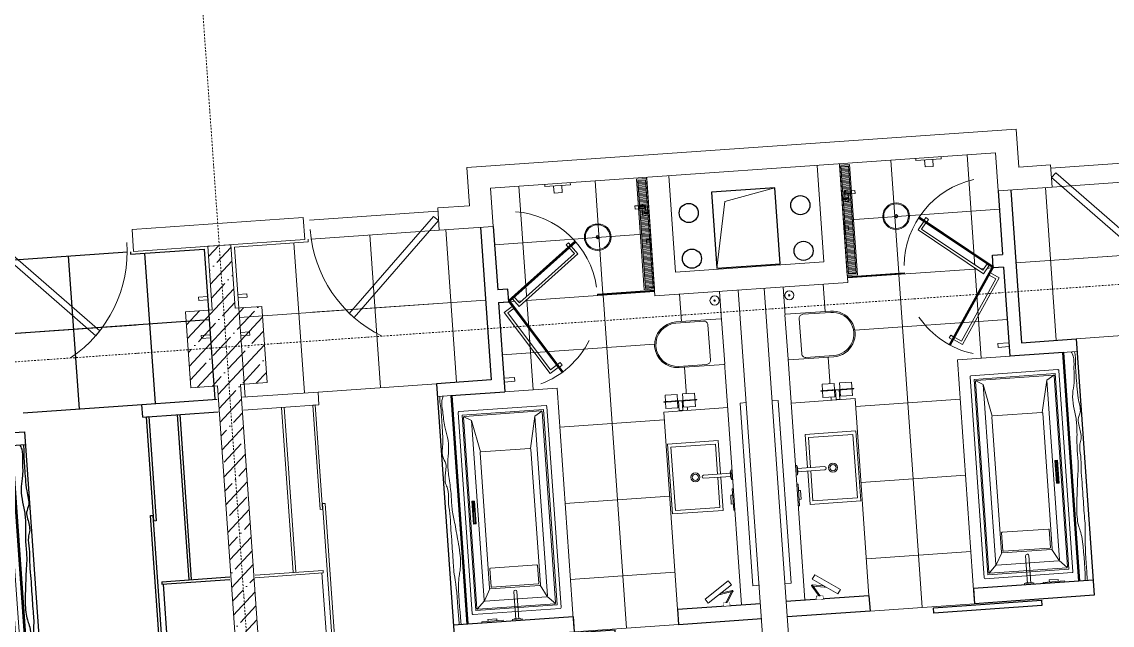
# Model space of a CAD drawing. Header units: millimetres. Extents: x -798 to 124478, y -405 to 121556.
# Drawn here: x 61324 to 69898, y 18856 to 23600 of the extents above; entities that cross this region are included whole.
import ezdxf

# ---------------------------------------------------------------- set-up
doc = ezdxf.new("R2010")
doc.units = ezdxf.units.MM
doc.set_wipeout_variables(frame=1)
for name, pattern in [('CENTER', [2, 1.25, -0.25, 0.25, -0.25]), ('Dashed', [0.564444, 0.282222, -0.282222]), ('Strichpunkt', [25.4, 12.7, -6.35, 0, -6.35])]:
    doc.linetypes.add(name, pattern=pattern)
doc.layers.add('1', color=7, linetype='Continuous')
for name, color, linetype, lineweight in [('A-AXES', 40, 'CENTER', 5), ('A-DOOR', 4, 'Continuous', 18), ('A-Hatch', 253, 'Continuous', 9), ('A-WALL-BRCK', 5, 'Continuous', 9), ('LWA', 9, 'Continuous', 0), ('S-COLS+2', 20, 'Continuous', 15), ('S-SLAB', 200, 'Continuous', 15), ('S-WALL', 5, 'Continuous', 15), ('TC-EQUIPMENT', 251, 'Continuous', 0)]:
    doc.layers.add(name, color=color, linetype=linetype, lineweight=lineweight)

# ---------------------------------------------------------------- blocks, each defined once
blk = doc.blocks.new('DOOR101')
at = {"layer": 'A-DOOR', "ltscale": 4, "transparency": 33554687}
blk.add_lwpolyline([(0, 0), (-714.2, -714.2), (-749.9, -678.5), (-35.7, 35.7)], close=True, dxfattribs=at)
blk.add_arc((0, 0), 1010, 180, 240, dxfattribs=at)
blk = doc.blocks.new('bathtub_700073')
for p, q in [((-1520, 303), (-1520, -303)), ((-1483.6, 250), (-1517.9, 307.9)), ((-1513, 310), (-7, 310)), ((-2.1, 307.9), (-62.1, 247.9)), ((0, 303), (0, -303)), ((-1483.6, 250), (-67, 250)), ((-1483.6, 250), (-1231.3, 197.6)), ((-1233, 193), (-1233, -193)), ((-158, 200), (-1226, 200)), ((-315, 183), (-315, -183)), ((-170, 188), (-310, 188)), ((-165, 183), (-165, -183)), ((-62.1, 247.9), (-153.6, 197.4)), ((-153, 195), (-153, -195)), ((-60, 243), (-60, -243)), ((-1483.6, -250), (-1517.9, -307.9)), ((-1231.8, -197), (-1483.6, -250)), ((-1483.6, -250), (-67, -250)), ((-158, -200), (-1226, -200)), ((-170, -188), (-310, -188)), ((-62.1, -247.9), (-153.6, -197.4)), ((-2.1, -307.9), (-62.1, -247.9)), ((-1513, -310), (-7, -310)), ((-670, -269.4), (-850, -269.4)), ((-850, -269.4), (-850, -290.6)), ((-670, -290.6), (-850, -290.6)), ((-762.8, -273.6), (-844.8, -273.6)), ((-844.8, -273.6), (-844.8, -278.5)), ((-841.9, -278.5), (-844.8, -278.5)), ((-844.8, -286.4), (-844.8, -281.5)), ((-841.9, -281.5), (-844.8, -281.5)), ((-762.8, -286.4), (-844.8, -286.4)), ((-762.8, -275.4), (-841.9, -275.4)), ((-841.9, -278.5), (-841.9, -275.4)), ((-841.9, -281.5), (-841.9, -284.6)), ((-762.8, -284.6), (-841.9, -284.6)), ((-762.8, -273.6), (-762.8, -275.4)), ((-762.8, -286.4), (-762.8, -284.6)), ((-757.2, -273.6), (-675.2, -273.6)), ((-757.2, -273.6), (-757.2, -275.4)), ((-757.2, -275.4), (-678.1, -275.4)), ((-757.2, -284.6), (-678.1, -284.6)), ((-757.2, -286.4), (-757.2, -284.6)), ((-757.2, -286.4), (-675.2, -286.4)), ((-678.1, -278.5), (-678.1, -275.4)), ((-678.1, -278.5), (-675.2, -278.5)), ((-678.1, -281.5), (-675.2, -281.5)), ((-678.1, -281.5), (-678.1, -284.6)), ((-675.2, -273.6), (-675.2, -278.5)), ((-675.2, -286.4), (-675.2, -281.5)), ((-670, -269.4), (-670, -290.6))]:
    blk.add_line(p, q)
blk.add_lwpolyline([(40, 343, 0.414214), (33, 350), (-1553, 350, 0.414214), (-1560, 343), (-1560, -343, 0.414214), (-1553, -350), (33, -350, 0.414214), (40, -343)], format="xyb", close=True)
blk.add_lwpolyline([(10, 320), (-1530, 320), (-1530, -320), (10, -320)], close=True)
for centre, radius, start, end in [((-1513, 303), 7, 90, 180), ((-7, 303), 7, 0, 90), ((-1226, 193), 7, 90, 180), ((-310, 183), 5, 90, 180), ((-170, 183), 5, 0, 90), ((-158, 195), 5, 0, 90), ((-67, 243), 7, 0, 90), ((-1226, -193), 7, 180, 270), ((-310, -183), 5, 180, 270), ((-170, -183), 5, 270, 0), ((-158, -195), 5, 270, 0), ((-67, -243), 7, 270, 0), ((-1513, -303), 7, 180, 270), ((-7, -303), 7, 270, 0)]:
    blk.add_arc(centre, radius, start, end)
blk = doc.blocks.new('bathtub_shower-system_wall')
at = {"layer": 'LWA'}
for p, q in [((9, 13.2), (225.9, 29.3)), ((10.9, -11.7), (227.8, 4.4))]:
    blk.add_line(p, q, dxfattribs=at)
for points in [[(-20.8, 279.2), (-10.8, 280), (1.8, 110.4), (-8.2, 109.7)], [(-7.1, 230.1), (7.9, 231.2), (13.1, 161.4), (-1.9, 160.3)], [(-2.8, 37.4), (7.2, 38.1), (12.8, -36.7), (2.8, -37.4)], [(8.1, 25.7), (13.1, 26), (16.8, -23.8), (11.8, -24.2)]]:
    blk.add_lwpolyline(points, dxfattribs=at)
blk.add_arc((226.9, 16.9), 12.5, 274.25, 94.25, dxfattribs=at)
blk = doc.blocks.new('fjysd')
at = {"extrusion": (0, 0, -1), "xscale": -1, "zscale": -1, "rotation": 94.25000000005893}
blk.add_blockref('bathtub_shower-system_wall', (-23175.9, 17581), dxfattribs=at)
at = {"layer": 'LWA', "extrusion": (0, 0, -1), "xscale": -1, "zscale": -1, "rotation": 270}
blk.add_blockref('bathtub_700073', (-23175.9, 17441), dxfattribs=at)
blk = doc.blocks.new('uuuuui8')
for p, q in [((1306582.4, -2604050.2), (1306441, -2602033.8)), ((1306690.6, -2603942.3), (1306564.6, -2602145.4)), ((1305492.3, -2602852.2), (1305457.4, -2602353.4)), ((1305502.3, -2602851.5), (1304967.8, -2602889)), ((1305503.7, -2602871.4), (1305502.3, -2602851.5)), ((1305503.7, -2602871.4), (1304969.2, -2602908.9)), ((1307515.2, -2603884.5), (1306575.4, -2603950.4)), ((1307011.9, -2604020), (1306582.4, -2604050.2)), ((1305653.7, -2604165.4), (1305060.3, -2604207)), ((1305660.7, -2604265.2), (1305067.3, -2604306.8)), ((1305170, -2605485.6), (1305087.2, -2604305.4)), ((1305748.6, -2605445), (1305170, -2605485.6)), ((1305750, -2605465), (1305748.6, -2605445))]:
    blk.add_line(p, q)
at = {"color": 9}
for p, q in [((1306680.6, -2603943), (1306554.6, -2602146.1)), ((1306685.6, -2603942.7), (1306559.6, -2602145.8)), ((1306690.6, -2603942.3), (1306564.6, -2602145.4)), ((1305268.5, -2602887.9), (1305359.5, -2604186.1)), ((1305288.4, -2602886.5), (1305379.5, -2604184.7)), ((1306592.9, -2604199.8), (1305660.7, -2604265.2)), ((1306151.7, -2604230.7), (1306235.9, -2605430.9)), ((1305553.2, -2604272.7), (1305635.9, -2605452.9)), ((1307066.3, -2604796.4), (1305131.2, -2604932.1)), ((1306686.7, -2604823), (1305704.6, -2604891.9)), ((1306780.2, -2605392.7), (1305772.6, -2605463.4))]:
    blk.add_line(p, q, dxfattribs=at)
for points in [[(1305573, -2603392), (1305499.9, -2602350.4), (1305519.9, -2602349), (1305592.9, -2603390.6)], [(1305604.7, -2604168.9), (1305547.2, -2603349.2), (1305567.2, -2603347.8), (1305624.7, -2604167.5)]]:
    blk.add_lwpolyline(points, close=True)
blk.add_lwpolyline([(1305653.7, -2604165.4), (1305660.7, -2604265.2)])
for points, knots in [([(1306593.9, -2603949.1), (1306590, -2603935.4), (1306586.8, -2603898.8), (1306589.3, -2603837.2), (1306581.5, -2603761.1), (1306576.6, -2603675.8), (1306569.3, -2603595.2), (1306553.5, -2603529.4), (1306544, -2603471.3), (1306573.8, -2603420.7), (1306558.4, -2603365.6), (1306545.8, -2603316.1), (1306538.7, -2603266.7), (1306561.4, -2603206), (1306540.6, -2603125.7), (1306545.5, -2603025.4), (1306534.8, -2602922.3), (1306528.8, -2602821.9), (1306521.6, -2602727), (1306516.8, -2602642.9), (1306508.2, -2602564.1), (1306516.5, -2602472), (1306498.5, -2602218.5), (1306494.6, -2602163), (1306493.7, -2602150.4)], [109.501433, 109.501433, 109.501433, 109.501433, 152.322748, 217.701907, 295.188256, 380.831065, 474.719115, 536.434544, 585.373309, 646.004611, 699.17838, 748.792999, 801.809965, 844.390021, 938.18935, 1040.22671, 1146.260701, 1248.216431, 1342.015701, 1431.73677, 1501.066658, 1578.981671, 1708.055911, 1745.911856, 1745.911856, 1745.911856, 1745.911856]), ([(1306620.2, -2603947.3), (1306614.1, -2603936.3), (1306596.1, -2603899.8), (1306601.9, -2603814.8), (1306592.6, -2603717.2), (1306613.9, -2603615.6), (1306604.6, -2603520.4), (1306578.9, -2603421.3), (1306573.6, -2603306.3), (1306578, -2603185.3), (1306561.6, -2603064.4), (1306570.4, -2602963.4), (1306573.3, -2602876), (1306576.2, -2602794.1), (1306579.1, -2602712.3), (1306574.4, -2602635.8), (1306560.7, -2602563.8), (1306523.9, -2602482.4), (1306511.8, -2602200.5), (1306510, -2602149.3)], [130.789624, 130.789624, 130.789624, 130.789624, 168.16012, 253.802929, 376.421741, 463.606115, 561.483644, 660.123764, 770.235956, 905.064759, 1023.33347, 1134.124081, 1207.984505, 1285.89946, 1380.053106, 1453.461253, 1515.176741, 1599.254476, 1717.222041, 1717.222041, 1717.222041, 1717.222041])]:
    blk.add_open_spline(points, degree=3, knots=knots, dxfattribs=at)
at = {"layer": 'LWA'}
for points in [[(1305192.7, -2604808.1), (1305122.8, -2604813), (1305121.1, -2604788), (1305191, -2604783.1)], [(1305213.7, -2605107.3), (1305143.8, -2605112.2), (1305142.1, -2605087.3), (1305211.9, -2605082.4)]]:
    blk.add_lwpolyline(points, close=True, dxfattribs=at)
at = {"extrusion": (0, 0, -1), "zscale": -1, "rotation": 355.9882622135246}
blk.add_blockref('fjysd', (-1331298.2, -2618005), dxfattribs=at)
at = {"color": 9, "extrusion": (0, 0, -1), "zscale": -1.000000000000004, "rotation": 175.9882622135246}
blk.add_blockref('DOOR101', (-1306785.4, -2605467.6), dxfattribs=at)
blk = doc.blocks.new('URB Toilet')
blk.add_wipeout([(-540, 0), (-539.8, 9.1), (-538.9, 20.3), (-535.8, 38.6), (-532.4, 51.9), (-527.2, 66.8), (-522.7, 76.9), (-515.7, 90.3), (-509.8, 99.8), (-500.6, 112.4), (-491, 123.4), (-481.1, 133.1), (-467.2, 144.6), (-452, 154.7), (-438.9, 161.8), (-422.6, 168.8), (-409.9, 172.9), (-390.9, 177.3), (-381.5, 178.7), (-372.5, 179.6), (-364, 180), (-360, 180), (-5, 180), (-4, 179.9), (-2.9, 179.5), (-1.9, 179), (-1.3, 178.3), (-0.6, 177.4), (-0.1, 176.2), (0, 175), (0, -175), (-0.1, -176.1), (-0.5, -177.2), (-1.1, -178.1), (-1.5, -178.5), (-2.8, -179.5), (-3.6, -179.8), (-5, -180), (-360, -180), (-368.7, -179.8), (-375.9, -179.3), (-384.4, -178.3), (-395.4, -176.5), (-407.5, -173.6), (-419.1, -170), (-431.1, -165.4), (-443.9, -159.2), (-456.1, -152.2), (-470.2, -142.3), (-481.7, -132.6), (-494.3, -119.9), (-503.7, -108.4), (-511, -98), (-518.1, -86), (-524.8, -72.4), (-528, -64.5), (-531.4, -54.9), (-534.2, -45.2), (-537.1, -32.4), (-538.9, -19.9), (-539.7, -10.4), (-540, -3.1)])
for points in [[(0, 175, 0.414214), (-5, 180), (-360, 180, 1), (-360, -180), (-5, -180, 0.414214), (0, -175)], [(-140, 170), (-360, 170, 1), (-360, -170), (-140, -170, 0.414214), (-110, -140), (-110, 140, 0.414214)]]:
    blk.add_lwpolyline(points, format="xyb", close=True)
blk = doc.blocks.new('NCL Bathroom rain shower')
for radius in [105, 97.4, 12.7, 6.99]:
    blk.add_circle((0, 0), radius)
blk = doc.blocks.new('NCL Makeup mirror')
blk.add_wipeout([(-165.7, -64.9), (-143.4, -32.1), (-51.5, -94.6), (-51.1, -94.1), (-50.2, -93.3), (-49, -92.7), (-47.4, -92.4), (-45.7, -92.7), (-44.9, -93.1), (-44.3, -93.5), (45.3, -106.8), (-2.4, -29.9), (-3.2, -29.3), (-3.8, -28.8), (-4.3, -28.1), (-4.8, -27), (-5, -26.1), (-5, -25.5), (-24.5, -25.5), (-24.5, 0), (24.5, 0), (24.5, -25.5), (5.1, -25.5), (56.3, -108.1), (56.7, -108.4), (57.1, -108.7), (57.5, -109.1), (58, -109.6), (58.3, -110.2), (58.7, -111.2), (58.9, -112), (58.9, -112.5), (58.9, -112.9), (58.7, -113.7), (58.5, -114.4), (58.1, -115.2), (57.6, -115.8), (57.1, -116.4), (56.7, -116.6), (56.3, -116.9), (55.7, -117.2), (55.3, -117.3), (54.7, -117.4), (54.4, -117.5), (53.9, -117.5), (53, -117.4), (52.3, -117.3), (51.8, -117.1), (51.4, -116.8), (50.8, -116.4), (-39.1, -103), (48.7, -162.8), (26.4, -195.6)])
for points in [[(24.5, 0), (24.5, -25.5), (-24.5, -25.5), (-24.5, 0)], [(-143.4, -32.1), (48.7, -162.8), (26.4, -195.6), (-165.7, -64.9)]]:
    blk.add_lwpolyline(points, close=True)
for points in [[(-2.4, -29.9), (45.3, -106.8)], [(56.3, -108.1), (5.1, -25.5)], [(52.1, -107.8), (-44.3, -93.5)], [(-39.1, -103), (50.8, -116.4)]]:
    blk.add_lwpolyline(points)
blk.add_circle((53.9, -112.5), 5)
blk.add_arc((-47.4, -97.4), 5, 325.77536, 145.77536)
blk.add_wipeout([(24.5, 0), (24.5, -25.5), (-24.5, -25.5), (-24.5, 0)])
blk.add_arc((0, -25.5), 5, 180, 0)
blk = doc.blocks.new('NCL Toilet roll holder')
blk.add_wipeout([(-130, -80), (-130, -77), (-116.5, -77), (-116.5, -26), (-21.5, -26), (-21.5, -77), (-15, -77), (-15, 0), (15, 0), (15, -77), (21.5, -77), (21.5, -26), (116.5, -26), (116.5, -77), (130, -77), (130, -80), (116.5, -80), (116.5, -131), (21.5, -131), (21.5, -80), (-21.5, -80), (-21.5, -131), (-116.5, -131), (-116.5, -80)])
for p, q in [((15, 0), (-15, 0)), ((-15, 0), (-15, -80)), ((15, 0), (15, -80)), ((-130, -77), (-130, -80)), ((-116.5, -77), (-130, -77)), ((-116.5, -80), (-130, -80)), ((-123, -77), (-123, -80)), ((21.5, -77), (-21.5, -77)), ((21.5, -80), (-21.5, -80)), ((15, -3), (-15, -3)), ((130, -77), (116.5, -77)), ((130, -80), (116.5, -80)), ((123, -77), (123, -80)), ((130, -77), (130, -80))]:
    blk.add_line(p, q)
at = {"color": 9, "linetype": 'Dashed'}
for p, q in [((-116.5, -77), (-21.5, -77)), ((-21.5, -80), (-116.5, -80)), ((116.5, -77), (21.5, -77)), ((21.5, -80), (116.5, -80))]:
    blk.add_line(p, q, dxfattribs=at)
for points in [[(-116.5, -26), (-21.5, -26), (-21.5, -131), (-116.5, -131)], [(116.5, -26), (21.5, -26), (21.5, -131), (116.5, -131)]]:
    blk.add_lwpolyline(points, close=True)
blk = doc.blocks.new('URB Wc brush')
blk.add_wipeout([(0, -4.3), (-8.6, -4.3), (-9, -7.2), (-9.9, -10.6), (-10.8, -13.3), (-12.5, -17), (-14, -19.4), (-15.9, -22.2), (-17.9, -24.5), (-19.7, -26.3), (-22.5, -28.7), (-25, -30.4), (-28.4, -32.4), (-30.8, -33.5), (-34.5, -34.7), (-38, -35.5), (-40.5, -35.9), (-42.8, -36.1), (-44.4, -36.1), (-46.9, -36), (-49.4, -35.8), (-54.7, -34.6), (-57.4, -33.7), (-60.8, -32.1), (-63.8, -30.5), (-67.1, -28.1), (-69.8, -25.6), (-72.3, -22.9), (-74.5, -20), (-76.7, -16.1), (-78.5, -12), (-79.8, -7.1), (-80.4, -2.9), (-80.5, 0), (-80.3, 4.3), (-79.6, 7.9), (-78.3, 12.4), (-76.3, 16.9), (-74.3, 20.2), (-72.1, 23.2), (-69.2, 26.2), (-66.1, 28.8), (-63.4, 30.7), (-59.9, 32.6), (-55.5, 34.4), (-51.8, 35.3), (-47.7, 35.9), (-46.1, 36.1), (-44.4, 36.1), (-39.2, 35.7), (-35, 34.9), (-32.4, 34.1), (-29, 32.6), (-25.9, 31), (-23.2, 29.2), (-20.7, 27.2), (-18.1, 24.8), (-16.4, 22.7), (-14.2, 19.8), (-12.5, 17), (-10.8, 13.2), (-10, 10.8), (-9.4, 8.7), (-8.9, 6.4), (-8.6, 4.3), (0, 4.3)])
for p, q in [((-8.6, 4.3), (0, 4.3)), ((0, -4.3), (0, 4.3)), ((-8.6, -4.3), (0, -4.3))]:
    blk.add_line(p, q)
for radius in [36.1, 5.74]:
    blk.add_circle((-44.4, 0), radius)
blk = doc.blocks.new('shower_mixer')
for p, q in [((-8.5, 133.8), (-36, 133.8)), ((-36, 133.8), (-36, 101.2)), ((-36, 101.2), (-8.5, 101.2)), ((0, 167.5), (-8.5, 167.5)), ((-8.5, 167.5), (-8.5, 67.5)), ((-8.5, 67.5), (0, 67.5)), ((-107.2, -147.4), (-74.6, -147.4)), ((-107.2, -171.8), (-107.2, -147.4)), ((-74.6, -147.4), (-74.6, -171.8)), ((-33.2, -150.3), (-74.6, -150.3)), ((-74.6, -168.8), (-33.2, -168.8)), ((-52.5, -150.3), (-52.5, -92.3)), ((-52.5, -92.3), (-25.5, -92.3)), ((-52.5, -175.4), (-52.5, -168.8)), ((-40, -110), (-5, -110)), ((-5, -125), (-40, -125)), ((-33.2, -168.8), (-33.2, -150.3)), ((-25.5, -92.3), (-25.5, -110)), ((-25.5, -125), (-25.5, -175.4)), ((0, -104.2), (-5, -104.2)), ((-5, -104.2), (-5, -130.8)), ((-5, -130.8), (0, -130.8)), ((-74.6, -171.8), (-107.2, -171.8)), ((-25.5, -175.4), (-52.5, -175.4))]:
    blk.add_line(p, q)
blk.add_circle((-40, -117.5), 7.5)
blk = doc.blocks.new('A$C5AFB0490')
at = {"layer": 'TC-EQUIPMENT', "transparency": 33554687}
h = blk.add_hatch(dxfattribs=at)
h.set_pattern_fill('LINE', color=256, scale=3)
h.set_pattern_definition([(2e-11, (-24173.349, -13965.548), (-3e-12, 9.525), [])])
h.paths.add_polyline_path([(870, 370), (930, 370), (930, -480), (870, -480)])
at = {"transparency": 33554687}
for p, q in [((854.5, 3024.4), (200, 3024.4)), ((854.5, 2904.4), (854.5, 3024.4)), ((2620.6, 3024.4), (1678.6, 3024.4)), ((1678.6, 2904.4), (1678.6, 3024.4)), ((2620.6, 1003.1), (2620.6, 3024.4)), ((854.5, 2904.4), (200, 2904.4)), ((2620.6, 2904.4), (1678.6, 2904.4)), ((2090.1, 400), (2090.1, 1103.1)), ((2515.2, 1103.1), (2090.1, 1103.1)), ((2190.1, -200), (2190.1, 1003.1)), ((2190.1, 1003.1), (2620.6, 1003.1)), ((2090.1, 400), (2010.1, 400)), ((2010.1, 400), (2010.1, 300)), ((2010.1, 300), (2090.1, 300)), ((2090.1, -200), (2090.1, 300))]:
    blk.add_line(p, q, dxfattribs=at)
at = {"color": 9, "transparency": 33554687}
for p, q in [((2515.2, 1103.1), (2515.2, 2904.4)), ((2002.8, 391.2), (2011.2, 396.7))]:
    blk.add_line(p, q, dxfattribs=at)
at = {"transparency": 33554687}
blk.add_lwpolyline([(1354.7, 3033), (2204.7, 3033), (2204.7, 3075), (1354.7, 3075)], close=True, dxfattribs=at)
blk.add_arc((1814.6, 2787.4), 7, 90, 180, dxfattribs=at)
at = {"layer": 'TC-EQUIPMENT', "transparency": 33554687}
for p, q in [((1678.6, 3024.4), (854.5, 3024.4)), ((1266.5, 3024.4), (1266.5, 400)), ((1678.6, 1103.1), (1678.6, 2994.4)), ((3624.2, 2424.4), (3624.2, 2924.4)), ((854.5, 1349.9), (854.5, 2904.4)), ((2460.6, 2834.4), (1774.6, 2834.4)), ((2105.1, 2894.4), (2105.1, 2676.9)), ((2130.1, 2894.4), (2130.1, 2676.9)), ((2505.2, 1103.1), (2505.2, 2904.4)), ((2505.2, 1103.1), (2505.2, 2904.4)), ((2510.2, 1103.1), (2510.2, 2904.4)), ((250, 2761.8), (200, 2761.8)), ((250, 1321.6), (250, 2761.8)), ((1767.6, 2827.4), (1767.6, 1241.4)), ((1807.6, 1281.4), (1807.6, 2787.4)), ((1809.7, 2792.4), (1869.7, 2732.4)), ((1814.6, 2794.4), (2420.6, 2794.4)), ((2425.6, 2792.4), (2365.6, 2732.4)), ((2427.6, 1281.4), (2427.6, 2787.4)), ((2467.6, 1241.4), (2467.6, 2827.4)), ((1867.6, 1310.8), (1867.6, 2727.4)), ((1869.7, 2732.4), (1920.2, 2640.8)), ((1874.6, 2734.4), (2360.6, 2734.4)), ((2365.6, 2732.4), (2315, 2640.8)), ((2367.6, 1310.8), (2367.6, 2727.4)), ((1678.6, 2612.6), (854.5, 2612.6)), ((1917.6, 2636.4), (1917.6, 1568.4)), ((1922.6, 2641.4), (2312.6, 2641.4)), ((1929.6, 2624.4), (1929.6, 2484.4)), ((1934.6, 2629.4), (2300.6, 2629.4)), ((2305.6, 2624.4), (2305.6, 2484.4)), ((2317.6, 2636.4), (2317.6, 1568.4)), ((1934.6, 2479.4), (2300.6, 2479.4)), ((3614.2, 2424.4), (4150, 2424.4)), ((3614.2, 2404.4), (3614.2, 2424.4)), ((3614.2, 2404.4), (4150, 2404.4)), ((3830, 2404.4), (3830, 1103.1)), ((3850, 2404.4), (3850, 1103.1)), ((2387, 2124.4), (2387, 1944.4)), ((2387, 2124.4), (2408.3, 2124.4)), ((2391.3, 2037.2), (2391.3, 2119.2)), ((2391.3, 2119.2), (2396.1, 2119.2)), ((2393, 2037.2), (2393, 2116.4)), ((2396.1, 2116.4), (2393, 2116.4)), ((2396.1, 2116.4), (2396.1, 2119.2)), ((2399.1, 2116.4), (2399.1, 2119.2)), ((2404, 2119.2), (2399.1, 2119.2)), ((2399.1, 2116.4), (2402.3, 2116.4)), ((2402.3, 2037.2), (2402.3, 2116.4)), ((2404, 2037.2), (2404, 2119.2)), ((2408.3, 2124.4), (2408.3, 1944.4)), ((1678.6, 2012.6), (854.5, 2012.6)), ((2391.3, 2037.2), (2393, 2037.2)), ((2391.3, 2031.7), (2391.3, 1949.7)), ((2391.3, 2031.7), (2393, 2031.7)), ((2393, 2031.7), (2393, 1952.5)), ((2404, 2037.2), (2402.3, 2037.2)), ((2402.3, 2031.7), (2402.3, 1952.5)), ((2404, 2031.7), (2402.3, 2031.7)), ((2404, 2031.7), (2404, 1949.7)), ((360, 1892), (577.5, 1892)), ((2387, 1944.4), (2408.3, 1944.4)), ((2391.3, 1949.7), (2396.1, 1949.7)), ((2396.1, 1952.5), (2393, 1952.5)), ((2396.1, 1952.5), (2396.1, 1949.7)), ((2399.1, 1952.5), (2402.3, 1952.5)), ((2399.1, 1952.5), (2399.1, 1949.7)), ((2404, 1949.7), (2399.1, 1949.7)), ((360, 1867), (577.5, 1867)), ((1867.6, 1310.8), (1920, 1563.2)), ((1924.6, 1561.4), (2310.6, 1561.4)), ((2314.6, 1562.7), (2367.6, 1310.8)), ((1678.6, 1412.6), (854.5, 1412.6)), ((200, 1321.6), (250, 1321.6)), ((350, 1349.9), (854.5, 1349.9)), ((1867.6, 1310.8), (1809.7, 1276.5)), ((2367.6, 1310.8), (2425.6, 1276.5)), ((1774.6, 1234.4), (2460.6, 1234.4)), ((1814.6, 1274.4), (2420.6, 1274.4)), ((1678.6, 1103.1), (2620.6, 1103.1)), ((1866.5, 1103.1), (1866.5, -500)), ((3555.2, 1103.1), (4150, 1103.1)), ((1630.6, 984.2), (1622.2, 978.7)), ((1622.2, 978.7), (2002.8, 391.2)), ((1626.4, 981.4), (2007, 394)), ((2011.2, 396.7), (1630.6, 984.2)), ((1658.2, 941.5), (1725.4, 985)), ((1719.4, 957.4), (1669.1, 924.7)), ((1719.4, 957.4), (2023.9, 487.4)), ((1725.4, 985), (2051.6, 481.5)), ((2090.1, 1027.2), (2005.1, 1027.2)), ((2005.1, 1027.2), (2005.1, 997.2)), ((2005.1, 997.2), (2090.1, 997.2)), ((2462.9, 1003.1), (2462.9, -200)), ((2620.6, 1003.1), (3555.2, 1003.1)), ((3062.9, 1003.1), (3062.9, -200)), ((3555.2, 1003.1), (4150, 1003.1)), ((3662.9, 1003.1), (3662.9, -180)), ((4130, -180), (4130, 1003.1)), ((1658.2, 941.5), (1669.1, 924.7)), ((2023.9, 487.4), (1973.6, 454.7)), ((1973.6, 454.7), (1984.5, 438)), ((1984.5, 438), (2051.6, 481.5)), ((860, 400), (1310.1, 400)), ((2090.1, 400), (860, 400)), ((860, 395), (1310.1, 395)), ((860, 390), (1310.1, 390)), ((1266.5, 390), (1266.5, -500)), ((1310.1, 400), (1310.1, 390)), ((2003.9, 397.9), (1450.9, -31.2)), ((1454, -35.2), (2007, 394)), ((1457.1, -39.1), (2010.1, 390)), ((2190.1, 374.9), (4130, 374.9)), ((2570.6, 374.9), (3555.2, 374.9)), ((2090.1, -55), (915, -55)), ((1450.9, -31.2), (1457.1, -39.1)), ((2517.3, -200), (3527.3, -200)), ((3550, -200), (3550, -180)), ((3550, -180), (4130, -180)), ((1529.8, -428), (1529.8, -483)), ((1594.8, -428), (1529.8, -428)), ((1594.8, -483), (1594.8, -428)), ((3527.3, -350), (2517.3, -350)), ((1462.3, -483), (1462.3, -500)), ((1662.3, -483), (1462.3, -483)), ((1662.3, -500), (1662.3, -483))]:
    blk.add_line(p, q, dxfattribs=at)
for points in [[(3581.5, 1880.3), (3581.5, 2924.4), (3561.5, 2924.4), (3561.5, 1880.3)], [(1797.6, 2804.4), (1797.6, 1264.4), (2437.6, 1264.4), (2437.6, 2804.4)], [(3604.2, 1103.1), (3604.2, 1924.8), (3584.2, 1924.8), (3584.2, 1103.1)], [(1661, 918.9), (1647.4, 939.8), (1626.4, 926.2), (1640, 905.3)], [(4059.9, 494.3), (4130, 494.3), (4130, 519.3), (4059.9, 519.3)], [(860, 380), (940, 380), (940, -490), (860, -490)], [(870, 370), (930, 370), (930, -480), (870, -480)], [(4059.9, 194.3), (4130, 194.3), (4130, 219.3), (4059.9, 219.3)]]:
    blk.add_lwpolyline(points, close=True, dxfattribs=at)
for points in [[(350, 2904.4), (350, 435)], [(2155.1, 2904.4), (2155.1, 2894.4), (2080.1, 2894.4), (2080.1, 2904.4)], [(2142.6, 2894.4), (2142.6, 2889.4), (2092.6, 2889.4), (2092.6, 2894.4)], [(2397.6, 2904.4), (2397.6, 2894.4), (2227.6, 2894.4), (2227.6, 2904.4)], [(2347.6, 2894.4), (2347.6, 2879.4), (2277.6, 2879.4), (2277.6, 2894.4)], [(350, 2159.5), (360, 2159.5), (360, 1989.5), (350, 1989.5)], [(442.3, 1867), (442.3, 1604.5), (842.3, 1604.5), (842.3, 2154.5), (442.3, 2154.5), (442.3, 1892)], [(360, 2109.5), (375, 2109.5), (375, 2039.5), (360, 2039.5)], [(467.3, 1867), (467.3, 1629.5), (817.3, 1629.5), (817.3, 2129.5), (467.3, 2129.5), (467.3, 1892)], [(350, 1917), (360, 1917), (360, 1842), (350, 1842)], [(360, 1904.5), (365, 1904.5), (365, 1854.5), (360, 1854.5)], [(3555.2, 1103.1), (3555.2, 1003.1)]]:
    blk.add_lwpolyline(points, dxfattribs=at)
for radius in [35, 25]:
    blk.add_circle((642.3, 1879.5), radius, dxfattribs=at)
for centre, radius, start, end in [((1774.6, 2827.4), 7, 90, 180), ((2460.6, 2827.4), 7, 0, 90), ((2420.6, 2787.4), 7, 0, 90), ((1874.6, 2727.4), 7, 90, 180), ((2117.6, 2676.9), 12.5, 180, 0), ((2360.6, 2727.4), 7, 0, 90), ((1922.6, 2636.4), 5, 90, 180), ((1934.6, 2624.4), 5, 90, 180), ((2300.6, 2624.4), 5, 0, 90), ((2312.6, 2636.4), 5, 0, 90), ((1934.6, 2484.4), 5, 180, 270), ((2300.6, 2484.4), 5, 270, 0), ((577.5, 1879.5), 12.5, 270, 90), ((1924.6, 1568.4), 7, 180, 270), ((2310.6, 1568.4), 7, 270, 0), ((1774.6, 1241.4), 7, 180, 270), ((1814.6, 1281.4), 7, 180, 270), ((2420.6, 1281.4), 7, 270, 0), ((2460.6, 1241.4), 7, 270, 0), ((2002.8, 391.2), 700, 106.49528, 149.4421)]:
    blk.add_arc(centre, radius, start, end, dxfattribs=at)
for points, knots in [([(2575.8, 1103.1), (2581.1, 1114.5), (2596.4, 1152.2), (2584.7, 1236.6), (2587.2, 1334.6), (2558.8, 1434.4), (2561.5, 1530), (2580.1, 1630.7), (2577.3, 1745.8), (2564.5, 1866.2), (2572.4, 1987.9), (2556.5, 2088), (2547.5, 2175), (2538.9, 2256.6), (2530.4, 2338), (2529.6, 2414.6), (2538.3, 2487.4), (2569.3, 2571.2), (2561.7, 2853.2), (2559.9, 2904.4)], [130.789624, 130.789624, 130.789624, 130.789624, 168.16012, 253.802929, 376.421741, 463.606115, 561.483644, 660.123764, 770.235956, 905.064759, 1023.33347, 1134.124081, 1207.984505, 1285.89946, 1380.053106, 1453.461253, 1515.176741, 1599.254476, 1717.222041, 1717.222041, 1717.222041, 1717.222041]), ([(2602.1, 1103.1), (2605, 1117), (2605.6, 1153.8), (2598.8, 1215.1), (2601.3, 1291.5), (2600.2, 1377), (2601.8, 1457.9), (2613, 1524.6), (2618.5, 1583.3), (2585.2, 1631.7), (2596.7, 1687.7), (2605.7, 1737.9), (2609.4, 1787.7), (2582.5, 1846.7), (2597.7, 1928.3), (2585.8, 2028), (2589.2, 2131.6), (2588.2, 2232.1), (2588.7, 2327.3), (2587.7, 2411.5), (2590.7, 2490.7), (2575.9, 2582), (2576.2, 2836.2), (2576.2, 2891.8), (2576.2, 2904.4)], [109.501433, 109.501433, 109.501433, 109.501433, 152.322748, 217.701907, 295.188256, 380.831065, 474.719115, 536.434544, 585.373309, 646.004611, 699.17838, 748.792999, 801.809965, 844.390021, 938.18935, 1040.22671, 1146.260701, 1248.216431, 1342.015701, 1431.73677, 1501.066658, 1578.981671, 1708.055911, 1745.911856, 1745.911856, 1745.911856, 1745.911856])]:
    blk.add_open_spline(points, degree=3, knots=knots, dxfattribs=at)
at = {"layer": 'A-DOOR', "transparency": 33554687, "rotation": 180.0000000000157}
blk.add_blockref('DOOR101', (2517.3, -275), dxfattribs=at)
at = {"layer": 'TC-EQUIPMENT', "transparency": 33554687}
for name, p, xscale, rotation in [('shower_mixer', (860, -110), -1, 359.9999999966802), ('NCL Bathroom rain shower', (1276.2, -58.2), -1.000000000000006, 90)]:
    blk.add_blockref(name, p, dxfattribs=dict(at, xscale=xscale, rotation=rotation))
at = {"layer": 'TC-EQUIPMENT', "transparency": 33554687, "extrusion": (0, 0, -1), "zscale": -1.000000000000005, "rotation": 359.9999999999843}
blk.add_blockref('NCL Makeup mirror', (-467.5, 2904.4), dxfattribs=at)
at = {"layer": 'TC-EQUIPMENT', "transparency": 33554687, "xscale": -1.000000000000006, "rotation": 1.564832903280041e-11}
blk.add_blockref('URB Toilet', (350, 830.2), dxfattribs=at)
at = {"layer": 'TC-EQUIPMENT', "transparency": 33554687, "rotation": 180.0000000000156}
blk.add_blockref('URB Wc brush', (350, 503.9), dxfattribs=at)
at = {"transparency": 33554687}
blk.add_wipeout([(1440.5, 61.9), (1489.5, -1.3), (1505.3, 10.9), (1468.5, 58.3), (1926.7, 413.9), (1963.5, 366.5), (1979.3, 378.8), (1930.3, 442)], dxfattribs=at).dxf.layer = 'TC-EQUIPMENT'
at = {"color": 1, "transparency": 33554687}
blk.add_line((1963.5, 366.5), (1979.3, 378.8), dxfattribs=at)
at = {"color": 9, "transparency": 33554687}
blk.add_line((2010.1, 390), (2003.9, 397.9), dxfattribs=at)
at = {"layer": 'TC-EQUIPMENT', "transparency": 33554687}
for p, q in [((666.5, 1349.9), (666.5, 1010.2)), ((2090.1, 812.6), (889.1, 812.6)), ((666.5, 650.2), (666.5, 435)), ((1440.5, 61.9), (1930.3, 442)), ((1979.3, 378.8), (1930.3, 442)), ((1468.5, 58.3), (1926.7, 413.9)), ((1926.7, 413.9), (1963.5, 366.5)), ((1489.5, -1.3), (1440.5, 61.9)), ((1468.5, 58.3), (1505.3, 10.9)), ((1489.5, -1.3), (1505.3, 10.9))]:
    blk.add_line(p, q, dxfattribs=at)
blk.add_lwpolyline([(1513.4, 4.6), (1493.7, -10.7), (1509, -30.5), (1528.7, -15.2)], close=True, dxfattribs=at)
blk.add_arc((2010.1, 390), 700, 184.55176, 261.53371, dxfattribs=at)
at = {"layer": 'TC-EQUIPMENT', "transparency": 33554687, "xscale": -1.000000000000006, "rotation": 1.564832903280041e-11}
blk.add_blockref('NCL Toilet roll holder', (718.9, 1349.9), dxfattribs=at)
blk = doc.blocks.new('оси 2')
at = {"layer": 'A-AXES', "linetype": 'Strichpunkt', "transparency": 33554687}
for p, q in [((2221522.3, -2400760.3), (2223492.1, -2428847.3)), ((2276409.2, -2408790.1), (2166156.9, -2416522.4))]:
    blk.add_line(p, q, dxfattribs=at)

msp = doc.modelspace()

# ---------------------------------------------------------------- block references
at = {"xscale": -1, "rotation": 184.0117377911333}
msp.add_blockref('A$C5AFB0490', (66930.2, 21924.7), dxfattribs=at)
at = {"layer": '1', "rotation": 180.0000000036256}
msp.add_blockref('uuuuui8', (1367927.8, -2583673.1), dxfattribs=at)

# ---------------------------------------------------------------- next in the draw order: linework, layer by layer
at = {"layer": 'A-WALL-BRCK', "ltscale": 5, "transparency": 33554687}
for p, q in [((69142.6, 22756.5), (69163.6, 22457.3)), ((68980.3, 22569.7), (69001.3, 22270.5)), ((67631.8, 21713.3), (67578.7, 22471.4)), ((67631.8, 21713.3), (67578.7, 22471.4)), ((67818.6, 21551), (67753.2, 22483.7)), ((69163.6, 22457.3), (69413, 22474.8)), ((69413, 22474.8), (69425.2, 22300.2)), ((69001.3, 22270.5), (69425.2, 22300.2)), ((62190.7, 21968.2), (62203, 21793.7))]:
    msp.add_line(p, q, dxfattribs=at)
at = {"layer": 'S-COLS+2'}
msp.add_lwpolyline([(62862.8, 20737.1), (62654, 20722.4), (62612, 21321), (62821.5, 21335.7)], dxfattribs=at)

# ---------------------------------------------------------------- next in the draw order: block references
at = {"rotation": 184.011737791016}
msp.add_blockref('A$C5AFB0490', (67129.8, 21938.7), dxfattribs=at)

# ---------------------------------------------------------------- next in the draw order: hatches: boundary and pattern name
at = {"layer": 'A-Hatch'}
h = msp.add_hatch(dxfattribs=at)
h.set_pattern_fill('ANSI35', color=256, scale=25, angle=-177.93393, style=0)
h.set_pattern_definition([(227.066067, (-46077.4, -650647.46), (116.227165, -108.13329), []), (227.066067, (-46189.57, -650651.51), (116.227165, -108.13329), [198.4375, -39.6875, 0, -39.6875])])
h.paths.add_polyline_path([(63210.6, 21362.8), (63252.5, 20764.4), (63042.4, 20749.7), (63414.2, 15462.7), (63623.3, 15477.4), (63664.8, 14882.4), (63455.5, 14864.1), (63601.7, 12779.3), (64311.9, 12854.1), (64332.5, 12655.2), (62685.6, 12481.7), (62664.6, 12680.6), (63422.6, 12760.5), (63276.2, 14851.5), (63066.8, 14836.9), (63024.8, 15435.4), (63233.8, 15450.1), (62862.9, 20737.1), (62654, 20722.4), (62612.1, 21321), (62821.5, 21335.7), (62787, 21834.8), (62966.3, 21847.4), (63001, 21348.2)])

# ---------------------------------------------------------------- next in the draw order: linework, layer by layer
at = {"layer": 'A-WALL-BRCK', "ltscale": 5, "transparency": 33554687}
for p, q in [((69142.6, 22756.5), (64823.1, 22453.6)), ((68980.3, 22569.7), (65009.9, 22291.3)), ((64823.1, 22453.6), (64844.1, 22154.3)), ((66464.9, 21631.4), (66411.7, 22389.6)), ((66302.5, 21444.6), (66237.1, 22377.3)), ((65009.9, 22291.3), (65030.9, 21992)), ((64594.7, 22136.8), (64844.1, 22154.3)), ((64594.7, 22136.8), (64606.9, 21962.3)), ((62190.7, 21968.2), (63537.3, 22062.7)), ((63537.3, 22062.7), (63549.5, 21888.1)), ((64606.9, 21962.3), (65030.9, 21992)), ((62203, 21793.7), (63549.5, 21888.1)), ((67631.8, 21713.3), (66464.9, 21631.4)), ((67818.6, 21551), (66302.5, 21444.6)), ((66958.3, 21490.6), (67548.6, 13073)), ((67162.8, 21505), (67753, 13089.4))]:
    msp.add_line(p, q, dxfattribs=at)
at = {"layer": 'LWA', "ltscale": 5}
msp.add_lwpolyline([(66788.9, 21661.9), (66852, 22187.5), (67246, 22295.3)], dxfattribs=at)
at = {"layer": 'S-COLS+2'}
msp.add_lwpolyline([(63001, 21348.2), (63210.6, 21362.9), (63252.5, 20764.4), (63042.4, 20749.7)], dxfattribs=at)
at = {"layer": 'S-SLAB', "lineweight": 25, "ltscale": 5}
msp.add_lwpolyline([(66788.9, 21661.9), (67288, 21696.9), (67246, 22295.3), (66746.9, 22260.3)], close=True, dxfattribs=at)
for centre in [(67446, 22158.4), (66568.3, 22096.9), (67471.2, 21799.5), (66593.5, 21737.9)]:
    msp.add_circle(centre, 75, dxfattribs=at)
at = {"layer": 'S-WALL', "ltscale": 5, "transparency": 33554687}
for points in [[(62821.5, 21335.7), (62786.9, 21834.8), (62966.2, 21847.4), (63001, 21348.2)], [(63234.2, 15450.1), (62862.8, 20737.1)], [(63042.4, 20749.7), (63413.8, 15462.7), (63413.8, 15462.7)]]:
    msp.add_lwpolyline(points, dxfattribs=at)

# ---------------------------------------------------------------- next in the draw order: block references
msp.add_blockref('оси 2', (-2159419.1, 2433624.2))

doc.saveas('drawing.dxf')
